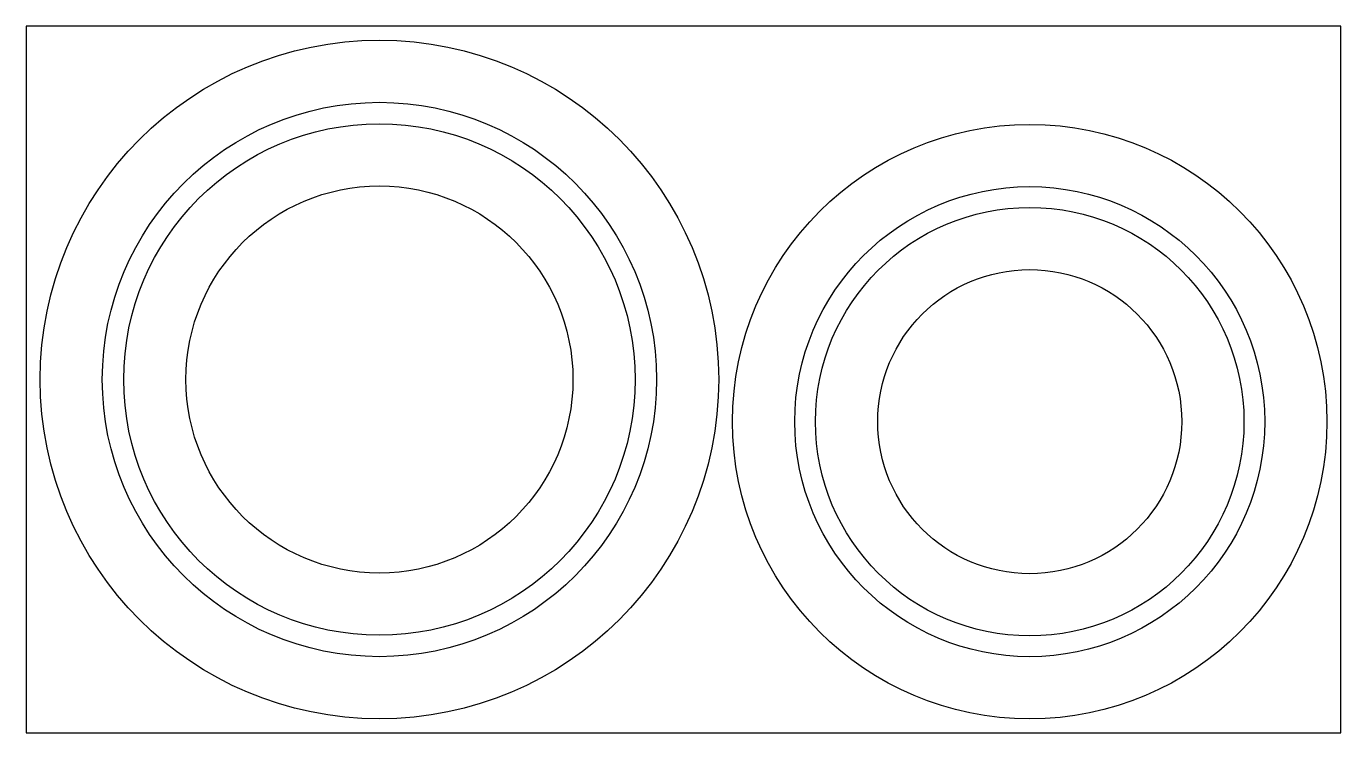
# Model space of a CAD drawing. Extents: x 0 to 951, y 0 to 511.
import ezdxf

# ---------------------------------------------------------------- set-up
doc = ezdxf.new("R2010")
doc.units = 0
doc.layers.add('CUT', color=1, linetype='Continuous')
doc.layers.add('REFERENCE-SHEET', color=8, linetype='Continuous')

msp = doc.modelspace()

# ---------------------------------------------------------------- linework, layer by layer
at = {"layer": 'CUT'}
for centre, radius in [((255.5, 255.5), 245.5), ((255.5, 255.5), 200.5), ((255.5, 255.5), 185), ((726, 225), 215), ((255.5, 255.5), 140), ((726, 225), 170), ((726, 225), 155), ((726, 225), 110)]:
    msp.add_circle(centre, radius, dxfattribs=at)
at = {"layer": 'REFERENCE-SHEET'}
msp.add_lwpolyline([(0, 0), (951, 0), (951, 511), (0, 511)], close=True, dxfattribs=at)

doc.saveas('drawing.dxf')
